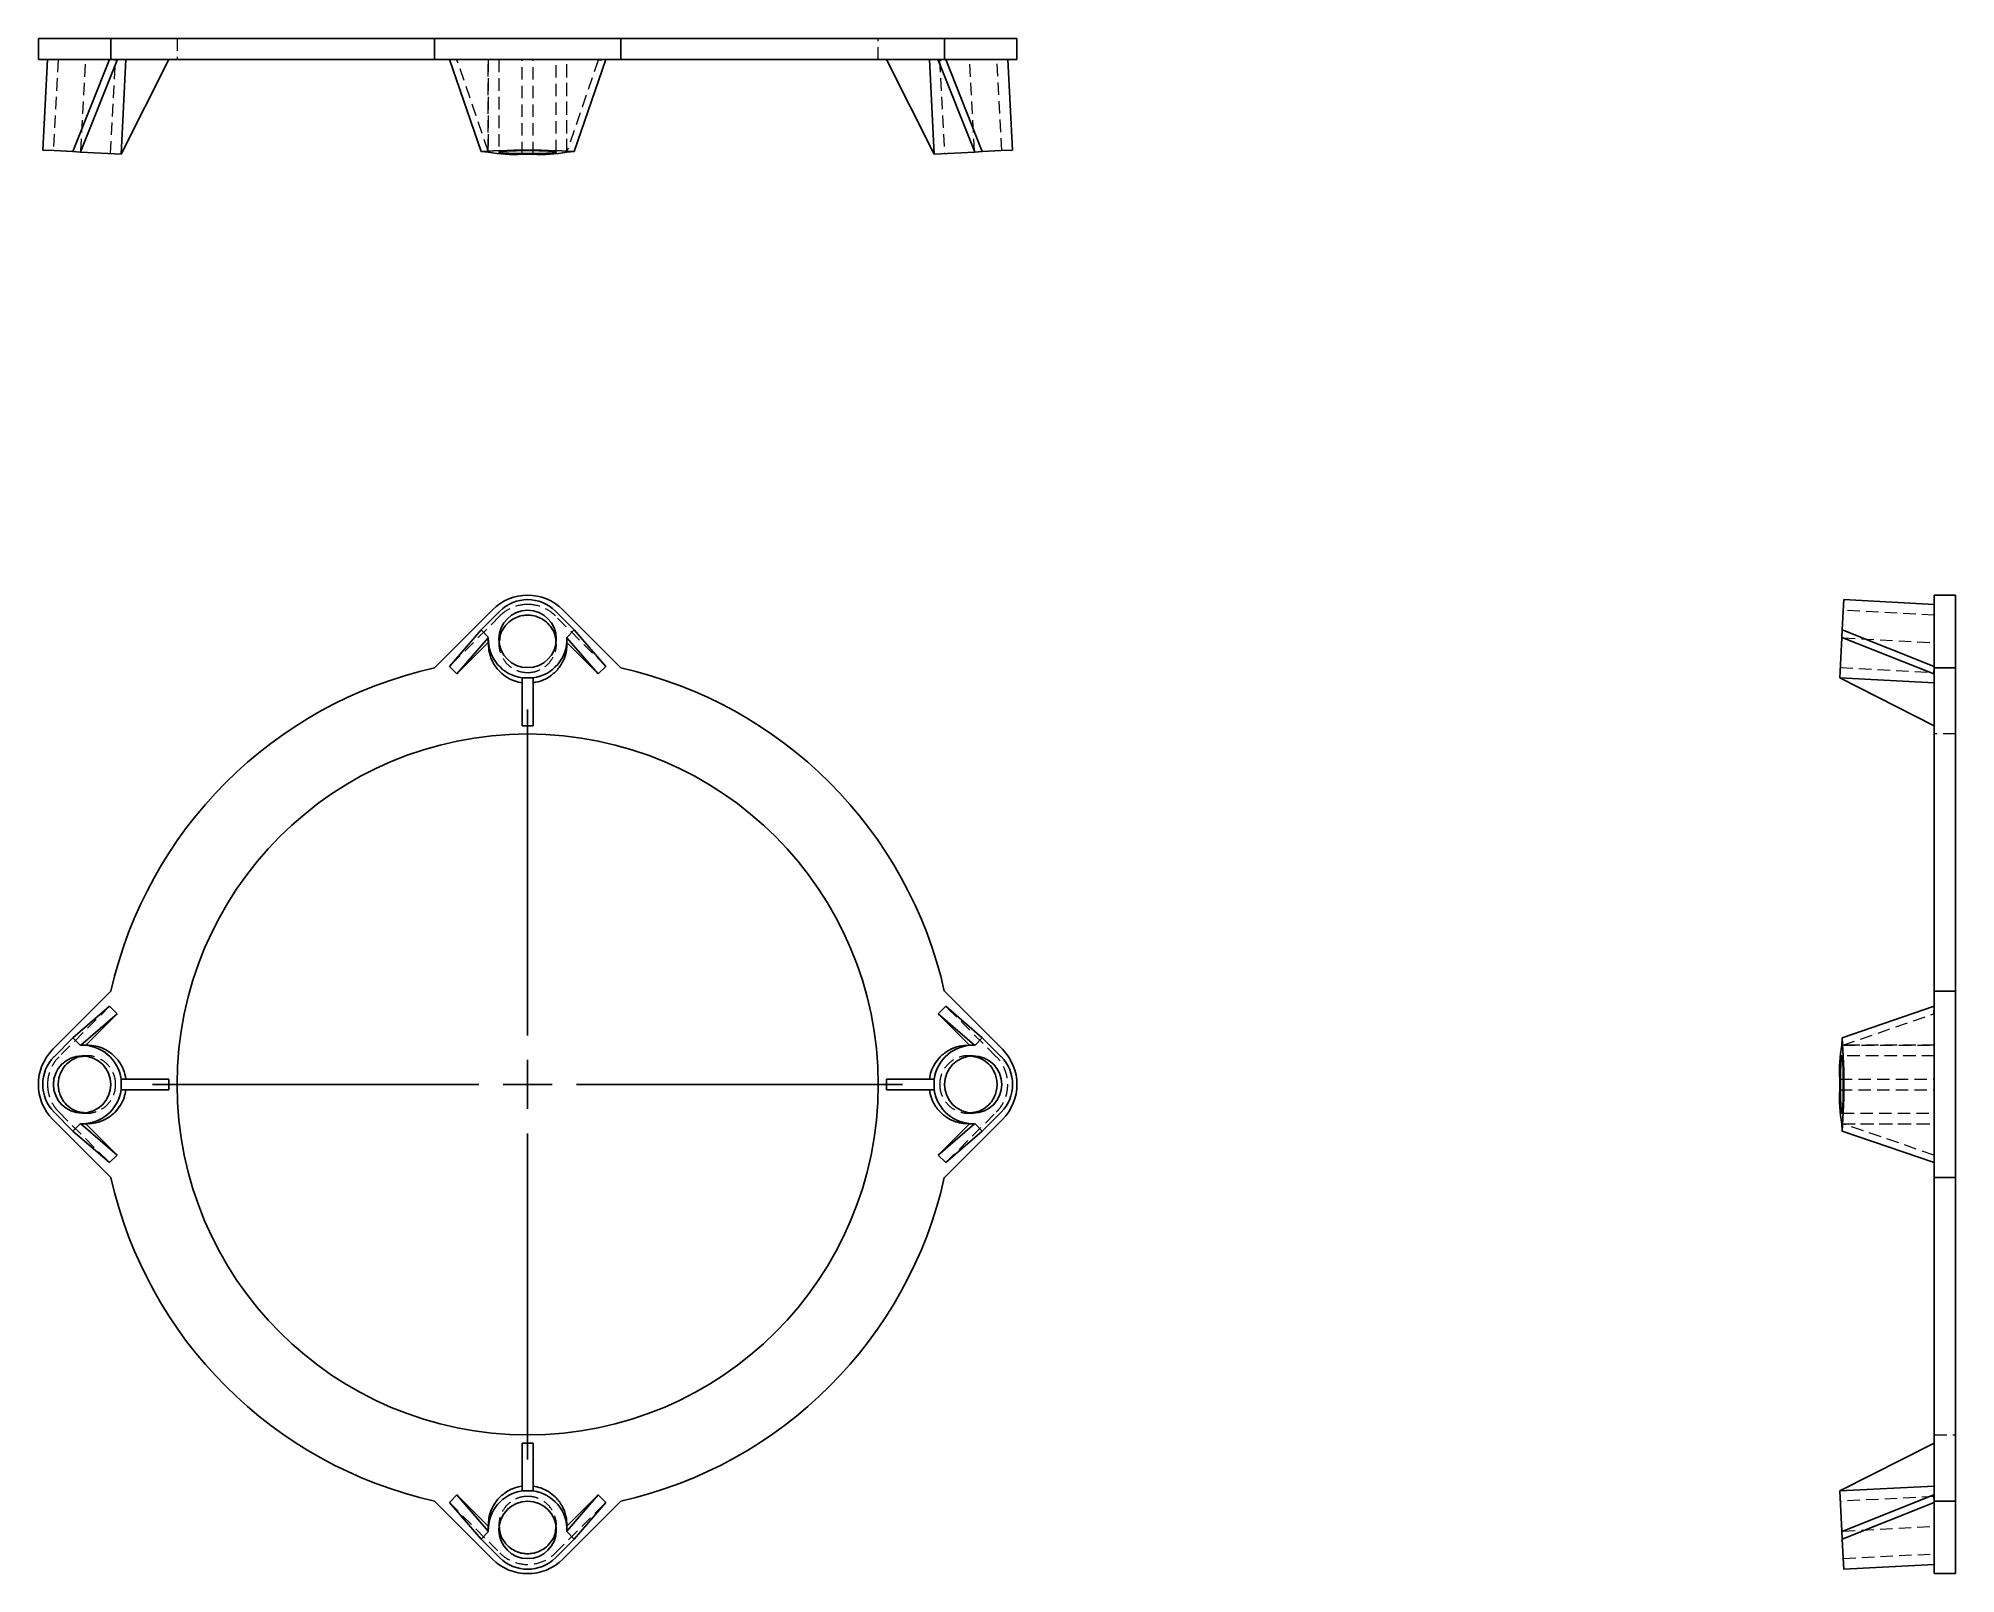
# Model space of a CAD drawing. Header units: millimetres. Extents: x 33 to 229, y 7 to 164.
import ezdxf

# ---------------------------------------------------------------- set-up
doc = ezdxf.new("R2010")
doc.units = ezdxf.units.MM
doc.linetypes.add('HIDDEN', pattern=[1.905, 1.27, -0.635])
doc.layers.add('10', color=7, linetype='Continuous')

# ---------------------------------------------------------------- blocks, each defined once
blk = doc.blocks.new('SW_CENTERMARKSYMBOL_0')
at = {"layer": '10', "color": 0}
for p, q in [((0, 5), (0, 38.32)), ((0, 0), (0, 2.5)), ((-5, 0), (-38.32, 0)), ((0, 0), (-2.5, 0)), ((0, 0), (0, -2.5)), ((0, 0), (2.5, 0)), ((5, 0), (38.32, 0)), ((0, -5), (0, -38.32))]:
    blk.add_line(p, q, dxfattribs=at)

msp = doc.modelspace()

# ---------------------------------------------------------------- linework, layer by layer
at = {"color": 7, "linetype": 'Continuous', "lineweight": 25}
for p, q in [((33, 163.92), (33, 161.74)), ((34.49, 163.92), (33, 163.92)), ((40.42, 163.92), (34.49, 163.92)), ((40.42, 161.74), (40.42, 163.92)), ((73.48, 163.92), (40.42, 163.92)), ((73.48, 161.74), (73.48, 163.92)), ((79.41, 163.92), (73.48, 163.92)), ((86.59, 163.92), (79.41, 163.92)), ((92.52, 163.92), (86.59, 163.92)), ((92.52, 161.74), (92.52, 163.92)), ((125.58, 163.92), (92.52, 163.92)), ((125.58, 161.74), (125.58, 163.92)), ((131.51, 163.92), (125.58, 163.92)), ((133, 163.92), (131.51, 163.92)), ((133, 161.74), (133, 163.92)), ((34.49, 161.74), (33, 161.74)), ((33.94, 161.74), (33.45, 152.5)), ((40.42, 161.74), (34.49, 161.74)), ((40.27, 161.74), (36.54, 152.34)), ((41.04, 161.7), (37.35, 152.39)), ((41.04, 161.7), (40.27, 161.74)), ((73.48, 161.74), (40.42, 161.74)), ((41.04, 161.7), (41.04, 161.74)), ((41.45, 152.08), (41.95, 161.74)), ((46.33, 161.74), (41.45, 152.08)), ((79.41, 161.74), (73.48, 161.74)), ((78.24, 152.34), (75.01, 161.74)), ((86.59, 161.74), (79.41, 161.74)), ((92.52, 161.74), (86.59, 161.74)), ((90.99, 161.74), (87.76, 152.34)), ((125.58, 161.74), (92.52, 161.74)), ((124.55, 152.08), (119.67, 161.74)), ((124.55, 152.08), (124.05, 161.74)), ((124.96, 161.7), (124.96, 161.74)), ((124.96, 161.7), (125.73, 161.74)), ((128.65, 152.39), (124.96, 161.7)), ((131.51, 161.74), (125.58, 161.74)), ((129.46, 152.34), (125.73, 161.74)), ((133, 161.74), (131.51, 161.74)), ((132.55, 152.5), (132.06, 161.74)), ((33.45, 152.5), (34.63, 152.44)), ((34.63, 152.44), (36.54, 152.34)), ((37.31, 152.3), (36.54, 152.34)), ((37.35, 152.39), (37.31, 152.3)), ((37.31, 152.3), (37.34, 152.3)), ((37.34, 152.3), (37.35, 152.39)), ((37.34, 152.3), (41.45, 152.08)), ((78.24, 152.34), (80.16, 152.44)), ((79.01, 152.3), (78.24, 152.34)), ((78.98, 152.3), (78.98, 152.29)), ((79.01, 152.3), (78.98, 152.3)), ((78.98, 152.3), (78.98, 152.3)), ((82.45, 152.08), (83.55, 152.08)), ((85.84, 152.44), (87.76, 152.34)), ((86.99, 152.3), (87.76, 152.34)), ((86.99, 152.3), (87.02, 152.3)), ((87.02, 152.29), (87.02, 152.3)), ((87.02, 152.3), (87.02, 152.3)), ((124.55, 152.08), (128.66, 152.3)), ((128.69, 152.3), (128.65, 152.39)), ((128.66, 152.3), (128.65, 152.39)), ((128.69, 152.3), (128.66, 152.3)), ((128.69, 152.3), (129.46, 152.34)), ((129.46, 152.34), (131.37, 152.44)), ((131.37, 152.44), (132.55, 152.5)), ((217.5, 106.55), (217.44, 105.37)), ((226.74, 106.06), (217.5, 106.55)), ((228.92, 107), (226.74, 107)), ((226.74, 105.51), (226.74, 107)), ((228.92, 105.51), (228.92, 107)), ((79.41, 105.51), (73.48, 99.58)), ((78.24, 103.46), (80.16, 105.37)), ((85.84, 105.37), (87.76, 103.46)), ((92.52, 99.58), (86.59, 105.51)), ((217.44, 105.37), (217.34, 103.46)), ((226.74, 99.58), (226.74, 105.51)), ((228.92, 99.58), (228.92, 105.51)), ((78.24, 103.46), (75.01, 99.73)), ((78.98, 102.65), (75.78, 98.96)), ((75.78, 98.96), (78.98, 102.16)), ((79.01, 102.69), (78.24, 103.46)), ((79.01, 102.69), (78.98, 102.66)), ((78.98, 102.53), (78.98, 102.04)), ((86.99, 102.69), (87.76, 103.46)), ((86.99, 102.69), (87.02, 102.66)), ((90.22, 98.96), (87.02, 102.65)), ((87.02, 102.04), (87.02, 102.53)), ((87.02, 102.16), (90.22, 98.96)), ((90.99, 99.73), (87.76, 103.46)), ((217.3, 102.66), (217.08, 98.55)), ((217.3, 102.69), (217.34, 103.46)), ((217.39, 102.65), (217.3, 102.69)), ((217.3, 102.69), (217.3, 102.66)), ((217.3, 102.66), (217.39, 102.65)), ((226.74, 99.73), (217.34, 103.46)), ((226.7, 98.96), (217.39, 102.65)), ((75.78, 98.96), (75.01, 99.73)), ((75.01, 99.73), (75.78, 98.96)), ((75.78, 98.96), (75.78, 98.96)), ((82.45, 98.55), (83.55, 98.55)), ((82.45, 93.67), (82.45, 98.55)), ((83.55, 93.67), (83.55, 98.55)), ((90.22, 98.96), (90.99, 99.73)), ((90.22, 98.96), (90.99, 99.73)), ((90.22, 98.96), (90.22, 98.96)), ((217.08, 98.55), (226.74, 98.05)), ((226.74, 93.67), (217.08, 98.55)), ((226.7, 98.96), (226.74, 99.73)), ((226.7, 98.96), (226.74, 98.96)), ((226.74, 99.58), (228.92, 99.58)), ((226.74, 66.52), (226.74, 99.58)), ((228.92, 66.52), (228.92, 99.58)), ((82.45, 93.67), (83.55, 93.67)), ((40.42, 66.52), (34.49, 60.59)), ((40.27, 64.99), (36.54, 61.76)), ((41.04, 64.22), (40.27, 64.99)), ((41.04, 64.22), (40.27, 64.99)), ((124.96, 64.22), (125.73, 64.99)), ((125.73, 64.99), (124.96, 64.22)), ((131.51, 60.59), (125.58, 66.52)), ((129.46, 61.76), (125.73, 64.99)), ((217.34, 61.76), (226.74, 64.99)), ((226.74, 66.52), (228.92, 66.52)), ((226.74, 60.59), (226.74, 66.52)), ((228.92, 60.59), (228.92, 66.52)), ((41.04, 64.22), (37.35, 61.02)), ((37.84, 61.02), (41.04, 64.22)), ((41.04, 64.22), (41.04, 64.22)), ((128.65, 61.02), (124.96, 64.22)), ((124.96, 64.22), (128.16, 61.02)), ((124.96, 64.22), (124.96, 64.22)), ((34.63, 59.84), (36.54, 61.76)), ((37.31, 60.99), (36.54, 61.76)), ((37.31, 60.99), (37.34, 61.02)), ((37.96, 61.02), (37.47, 61.02)), ((128.53, 61.02), (128.04, 61.02)), ((128.69, 60.99), (128.66, 61.02)), ((128.69, 60.99), (129.46, 61.76)), ((129.46, 61.76), (131.37, 59.84)), ((217.3, 61.02), (217.29, 61.02)), ((217.3, 60.99), (217.34, 61.76)), ((217.3, 60.99), (217.3, 61.02)), ((217.3, 61.02), (217.3, 61.02)), ((217.34, 61.76), (217.44, 59.84)), ((226.74, 53.41), (226.74, 60.59)), ((228.92, 53.41), (228.92, 60.59)), ((41.45, 56.45), (41.45, 57.55)), ((46.33, 57.55), (41.45, 57.55)), ((46.33, 56.45), (46.33, 57.55)), ((119.67, 57.55), (119.67, 56.45)), ((124.55, 57.55), (119.67, 57.55)), ((124.55, 56.45), (124.55, 57.55)), ((217.08, 56.45), (217.08, 57.55)), ((46.33, 56.45), (41.45, 56.45)), ((124.55, 56.45), (119.67, 56.45)), ((34.49, 53.41), (40.42, 47.48)), ((36.54, 52.24), (34.63, 54.16)), ((37.31, 53.01), (36.54, 52.24)), ((37.31, 53.01), (37.34, 52.98)), ((37.35, 52.98), (41.04, 49.78)), ((37.47, 52.98), (37.96, 52.98)), ((41.04, 49.78), (37.84, 52.98)), ((124.96, 49.78), (128.65, 52.98)), ((128.16, 52.98), (124.96, 49.78)), ((125.58, 47.48), (131.51, 53.41)), ((128.04, 52.98), (128.53, 52.98)), ((128.69, 53.01), (128.66, 52.98)), ((128.69, 53.01), (129.46, 52.24)), ((131.37, 54.16), (129.46, 52.24)), ((217.29, 52.98), (217.3, 52.98)), ((217.3, 53.01), (217.34, 52.24)), ((217.3, 53.01), (217.3, 52.98)), ((217.3, 52.98), (217.3, 52.98)), ((217.44, 54.16), (217.34, 52.24)), ((226.74, 47.48), (226.74, 53.41)), ((228.92, 47.48), (228.92, 53.41)), ((36.54, 52.24), (40.27, 49.01)), ((125.73, 49.01), (129.46, 52.24)), ((226.74, 49.01), (217.34, 52.24)), ((41.04, 49.78), (40.27, 49.01)), ((40.27, 49.01), (41.04, 49.78)), ((41.04, 49.78), (41.04, 49.78)), ((124.96, 49.78), (125.73, 49.01)), ((124.96, 49.78), (124.96, 49.78)), ((124.96, 49.78), (125.73, 49.01)), ((226.74, 47.48), (228.92, 47.48)), ((226.74, 14.42), (226.74, 47.48)), ((228.92, 14.42), (228.92, 47.48)), ((82.45, 15.45), (82.45, 20.33)), ((83.55, 20.33), (82.45, 20.33)), ((83.55, 15.45), (83.55, 20.33)), ((217.08, 15.45), (226.74, 20.33)), ((217.08, 15.45), (226.74, 15.95)), ((73.48, 14.42), (79.41, 8.49)), ((75.78, 15.04), (75.01, 14.27)), ((75.78, 15.04), (75.01, 14.27)), ((75.01, 14.27), (78.24, 10.54)), ((75.78, 15.04), (78.98, 11.35)), ((75.78, 15.04), (75.78, 15.04)), ((78.98, 11.84), (75.78, 15.04)), ((82.45, 15.45), (83.55, 15.45)), ((86.59, 8.49), (92.52, 14.42)), ((87.02, 11.35), (90.22, 15.04)), ((90.22, 15.04), (87.02, 11.84)), ((87.76, 10.54), (90.99, 14.27)), ((90.22, 15.04), (90.99, 14.27)), ((90.22, 15.04), (90.22, 15.04)), ((90.99, 14.27), (90.22, 15.04)), ((217.08, 15.45), (217.3, 11.34)), ((217.34, 10.54), (226.74, 14.27)), ((217.39, 11.35), (226.7, 15.04)), ((226.7, 15.04), (226.74, 14.27)), ((226.7, 15.04), (226.74, 15.04)), ((226.74, 14.42), (228.92, 14.42)), ((226.74, 8.49), (226.74, 14.42)), ((228.92, 8.49), (228.92, 14.42)), ((78.98, 11.96), (78.98, 11.47)), ((87.02, 11.47), (87.02, 11.96)), ((79.01, 11.31), (78.24, 10.54)), ((80.16, 8.63), (78.24, 10.54)), ((79.01, 11.31), (78.98, 11.34)), ((87.76, 10.54), (85.84, 8.63)), ((86.99, 11.31), (87.02, 11.34)), ((86.99, 11.31), (87.76, 10.54)), ((217.3, 11.31), (217.39, 11.35)), ((217.3, 11.34), (217.39, 11.35)), ((217.3, 11.31), (217.3, 11.34)), ((217.3, 11.31), (217.34, 10.54)), ((217.34, 10.54), (217.44, 8.63)), ((217.44, 8.63), (217.5, 7.45)), ((217.5, 7.45), (226.74, 7.94)), ((226.74, 7), (226.74, 8.49)), ((228.92, 7), (228.92, 8.49)), ((226.74, 7), (228.92, 7))]:
    msp.add_line(p, q, dxfattribs=at)
at = {"color": 7, "linetype": 'HIDDEN', "lineweight": 18}
for p, q in [((47.18, 163.92), (47.18, 161.74)), ((118.82, 161.74), (118.82, 163.92)), ((35.03, 161.74), (34.54, 152.44)), ((37.35, 152.39), (37.84, 161.74)), ((40.39, 152.14), (40.9, 161.74)), ((75.78, 161.7), (75.01, 161.74)), ((75.78, 161.7), (75.78, 161.74)), ((78.98, 152.39), (75.78, 161.7)), ((78.98, 152.39), (78.98, 161.74)), ((78.98, 161.74), (78.98, 152.3)), ((80.07, 161.74), (80.07, 152.29)), ((82.45, 152.08), (82.45, 161.74)), ((83.55, 152.08), (83.55, 161.74)), ((85.93, 152.29), (85.93, 161.74)), ((87.02, 152.39), (87.02, 161.74)), ((87.02, 152.3), (87.02, 161.74)), ((90.22, 161.7), (87.02, 152.39)), ((90.22, 161.7), (90.22, 161.74)), ((90.22, 161.7), (90.99, 161.74)), ((125.1, 161.74), (125.61, 152.14)), ((128.65, 152.39), (128.16, 161.74)), ((131.46, 152.44), (130.97, 161.74)), ((78.98, 152.3), (78.98, 152.39)), ((79.01, 152.3), (78.98, 152.39)), ((87.02, 152.39), (86.99, 152.3)), ((87.02, 152.3), (87.02, 152.39)), ((80.16, 104.88), (75.01, 99.73)), ((90.99, 99.73), (85.84, 104.88)), ((226.74, 104.97), (217.44, 105.46)), ((79.01, 102.69), (78.98, 102.65)), ((78.98, 102.66), (78.98, 102.65)), ((78.98, 102.65), (78.98, 102.16)), ((78.98, 102.65), (78.98, 102.65)), ((78.98, 102.16), (78.99, 102.04)), ((78.98, 102.16), (78.98, 102.16)), ((80.07, 102.53), (80.07, 102.04)), ((85.93, 102.04), (85.93, 102.53)), ((87.02, 102.65), (86.99, 102.69)), ((87.01, 102.04), (87.02, 102.16)), ((87.02, 102.66), (87.02, 102.65)), ((87.02, 102.65), (87.02, 102.16)), ((87.02, 102.65), (87.02, 102.65)), ((87.02, 102.16), (87.02, 102.16)), ((217.39, 102.65), (226.74, 102.16)), ((217.14, 99.61), (226.74, 99.1)), ((228.92, 92.82), (226.74, 92.82)), ((40.27, 64.99), (35.12, 59.84)), ((130.88, 59.84), (125.73, 64.99)), ((226.7, 64.22), (226.74, 64.99)), ((217.39, 61.02), (226.7, 64.22)), ((226.7, 64.22), (226.74, 64.22)), ((37.35, 61.02), (37.31, 60.99)), ((37.34, 61.02), (37.35, 61.02)), ((37.35, 61.02), (37.84, 61.02)), ((37.35, 61.02), (37.35, 61.02)), ((37.96, 61.01), (37.84, 61.02)), ((37.84, 61.02), (37.84, 61.02)), ((128.16, 61.02), (128.04, 61.01)), ((128.65, 61.02), (128.16, 61.02)), ((128.16, 61.02), (128.16, 61.02)), ((128.66, 61.02), (128.65, 61.02)), ((128.65, 61.02), (128.65, 61.02)), ((128.69, 60.99), (128.65, 61.02)), ((217.3, 61.02), (217.39, 61.02)), ((217.3, 60.99), (217.39, 61.02)), ((226.74, 61.02), (217.3, 61.02)), ((217.39, 61.02), (226.74, 61.02)), ((37.96, 59.93), (37.47, 59.93)), ((128.53, 59.93), (128.04, 59.93)), ((226.74, 59.93), (217.29, 59.93)), ((217.08, 57.55), (226.74, 57.55)), ((217.08, 56.45), (226.74, 56.45)), ((35.12, 54.16), (40.27, 49.01)), ((37.31, 53.01), (37.35, 52.98)), ((37.34, 52.98), (37.35, 52.98)), ((37.35, 52.98), (37.84, 52.98)), ((37.35, 52.98), (37.35, 52.98)), ((37.47, 54.07), (37.96, 54.07)), ((37.84, 52.98), (37.96, 52.99)), ((37.84, 52.98), (37.84, 52.98)), ((125.73, 49.01), (130.88, 54.16)), ((128.04, 54.07), (128.53, 54.07)), ((128.04, 52.99), (128.16, 52.98)), ((128.65, 52.98), (128.16, 52.98)), ((128.16, 52.98), (128.16, 52.98)), ((128.65, 52.98), (128.69, 53.01)), ((128.66, 52.98), (128.65, 52.98)), ((128.65, 52.98), (128.65, 52.98)), ((217.29, 54.07), (226.74, 54.07)), ((217.39, 52.98), (217.3, 53.01)), ((217.3, 52.98), (217.39, 52.98)), ((217.3, 52.98), (226.74, 52.98)), ((217.39, 52.98), (226.74, 52.98)), ((226.7, 49.78), (217.39, 52.98)), ((226.7, 49.78), (226.74, 49.78)), ((226.7, 49.78), (226.74, 49.01)), ((226.74, 21.18), (228.92, 21.18)), ((75.01, 14.27), (80.16, 9.12)), ((85.84, 9.12), (90.99, 14.27)), ((226.74, 14.9), (217.14, 14.39)), ((78.99, 11.96), (78.98, 11.84)), ((78.98, 11.35), (78.98, 11.84)), ((78.98, 11.84), (78.98, 11.84)), ((80.07, 11.96), (80.07, 11.47)), ((85.93, 11.47), (85.93, 11.96)), ((87.02, 11.84), (87.01, 11.96)), ((87.02, 11.35), (87.02, 11.84)), ((87.02, 11.84), (87.02, 11.84)), ((217.39, 11.35), (226.74, 11.84)), ((78.98, 11.34), (78.98, 11.35)), ((78.98, 11.35), (78.98, 11.35)), ((78.98, 11.35), (79.01, 11.31)), ((86.99, 11.31), (87.02, 11.35)), ((87.02, 11.34), (87.02, 11.35)), ((87.02, 11.35), (87.02, 11.35)), ((217.44, 8.54), (226.74, 9.03))]:
    msp.add_line(p, q, dxfattribs=at)
at = {"color": 7, "linetype": 'Continuous', "lineweight": 25, "flags": 128}
for points in [[(83, 152.44), (83.59, 152.44), (84.16, 152.43), (84.67, 152.41), (85.12, 152.39), (85.49, 152.37), (85.75, 152.34), (85.9, 152.31), (85.93, 152.28), (85.84, 152.25), (85.63, 152.22), (85.32, 152.19), (84.91, 152.17), (84.42, 152.15), (83.88, 152.14), (83.3, 152.14), (82.7, 152.14), (82.12, 152.14), (81.58, 152.15), (81.09, 152.17), (80.68, 152.19), (80.37, 152.22), (80.16, 152.25), (80.07, 152.28), (80.1, 152.31), (80.25, 152.34), (80.51, 152.37), (80.88, 152.39), (81.33, 152.41), (81.84, 152.43), (82.41, 152.44), (83, 152.44)], [(217.44, 57), (217.44, 56.41), (217.43, 55.84), (217.41, 55.33), (217.39, 54.88), (217.37, 54.51), (217.34, 54.25), (217.31, 54.1), (217.28, 54.07), (217.25, 54.16), (217.22, 54.37), (217.19, 54.68), (217.17, 55.09), (217.15, 55.58), (217.14, 56.12), (217.14, 56.7), (217.14, 57.3), (217.14, 57.88), (217.15, 58.42), (217.17, 58.91), (217.19, 59.32), (217.22, 59.63), (217.25, 59.84), (217.28, 59.93), (217.31, 59.9), (217.34, 59.75), (217.37, 59.49), (217.39, 59.12), (217.41, 58.67), (217.43, 58.16), (217.44, 57.59), (217.44, 57)]]:
    msp.add_lwpolyline(points, dxfattribs=at)
at = {"color": 7, "linetype": 'Continuous', "lineweight": 25}
for centre, radius in [((83, 102.53), 2.93), ((83, 57), 35.82), ((37.47, 57), 2.93), ((128.53, 57), 2.93), ((83, 11.47), 2.93)]:
    msp.add_circle(centre, radius, dxfattribs=at)
for centre, radius, start, end in [((81.62, 166.75), 14.7, 259.6576, 273.2592), ((83, 89.32), 63.18, 87.4203, 92.5797), ((84.38, 166.75), 14.7, 266.7408, 280.3424), ((83, 101.92), 5.08, 45, 135), ((83, 102.52), 4.03, 45.052, 134.948), ((83, 102.53), 4.02, 178.2691, 262.2453), ((83, 102.53), 4.02, 277.7547, 1.7309), ((83, 57), 43.63, 102.6097, 167.3903), ((83, 57), 43.63, 12.6097, 77.3903), ((37.47, 57), 4.02, 7.7547, 91.7309), ((128.53, 57), 4.02, 88.2691, 172.2453), ((231.75, 58.38), 14.7, 169.6576, 183.2592), ((38.08, 57), 5.08, 135, 225), ((37.48, 57), 4.03, 135.052, 224.948), ((128.52, 57), 4.03, 315.052, 44.948), ((127.92, 57), 5.08, 315, 45), ((154.32, 57), 63.18, 357.4203, 2.5797), ((37.47, 57), 4.02, 268.2691, 352.2453), ((128.53, 57), 4.02, 187.7547, 271.7309), ((231.75, 55.62), 14.7, 176.7408, 190.3424), ((83, 57), 43.63, 192.6097, 257.3903), ((83, 57), 43.63, 282.6097, 347.3903), ((83, 11.47), 4.02, 97.7547, 181.7309), ((83, 11.47), 4.02, 358.2691, 82.2453), ((83, 12.08), 5.08, 225, 315), ((83, 11.48), 4.03, 225.052, 314.948)]:
    msp.add_arc(centre, radius, start, end, dxfattribs=at)
at = {"color": 7, "linetype": 'HIDDEN', "lineweight": 18}
for points, knots in [([(83, 106.06), (82.49, 106.06), (81.95, 105.96), (80.97, 105.55), (80.52, 105.25), (80.16, 104.88)], [0, 0, 0, 0, 0.5, 0.5, 1, 1, 1, 1]), ([(85.84, 104.88), (85.48, 105.25), (85.03, 105.55), (84.05, 105.96), (83.51, 106.06), (83, 106.06)], [0, 0, 0, 0, 0.5, 0.5, 1, 1, 1, 1]), ([(80.12, 102.35), (80.1, 102.25), (80.02, 101.83), (80.19, 101.08), (80.6, 100.27), (81.19, 99.68), (81.83, 99.32), (82.44, 99.13), (82.82, 99.11), (83, 99.1)], [0, 0, 0, 0, 0.06473, 0.261255, 0.447646, 0.616594, 0.76472, 0.891915, 1, 1, 1, 1]), ([(83, 99.1), (83.18, 99.11), (83.56, 99.13), (84.17, 99.32), (84.81, 99.68), (85.4, 100.27), (85.81, 101.08), (85.98, 101.81), (85.9, 102.21), (85.89, 102.29)], [0, 0, 0, 0, 0.109399, 0.238141, 0.388067, 0.559068, 0.747725, 0.946639, 1, 1, 1, 1]), ([(35.12, 59.84), (34.75, 59.48), (34.45, 59.03), (34.04, 58.05), (33.94, 57.51), (33.94, 57)], [0, 0, 0, 0, 0.5, 0.5, 1, 1, 1, 1]), ([(40.9, 57), (40.89, 57.18), (40.87, 57.56), (40.68, 58.17), (40.32, 58.81), (39.73, 59.4), (38.92, 59.81), (38.19, 59.98), (37.79, 59.9), (37.71, 59.89)], [0, 0, 0, 0, 0.109399, 0.238141, 0.388067, 0.559068, 0.747725, 0.946639, 1, 1, 1, 1]), ([(128.35, 59.88), (128.25, 59.9), (127.83, 59.98), (127.08, 59.81), (126.27, 59.4), (125.68, 58.81), (125.32, 58.17), (125.13, 57.56), (125.11, 57.18), (125.1, 57)], [0, 0, 0, 0, 0.06473, 0.261255, 0.447646, 0.616594, 0.76472, 0.891915, 1, 1, 1, 1]), ([(130.88, 54.16), (131.22, 54.49), (131.52, 54.91), (131.94, 55.89), (132.06, 56.44), (132.06, 57.56), (131.94, 58.11), (131.52, 59.09), (131.22, 59.51), (130.88, 59.84)], [0, 0, 0, 0, 0.25, 0.25, 0.5, 0.5, 0.75, 0.75, 1, 1, 1, 1]), ([(33.94, 57), (33.94, 56.49), (34.04, 55.95), (34.45, 54.97), (34.75, 54.52), (35.12, 54.16)], [0, 0, 0, 0, 0.5, 0.5, 1, 1, 1, 1]), ([(37.65, 54.12), (37.75, 54.1), (38.17, 54.02), (38.92, 54.19), (39.73, 54.6), (40.32, 55.19), (40.68, 55.83), (40.87, 56.44), (40.89, 56.82), (40.9, 57)], [0, 0, 0, 0, 0.06473, 0.261255, 0.447646, 0.616594, 0.76472, 0.891915, 1, 1, 1, 1]), ([(125.1, 57), (125.11, 56.82), (125.13, 56.44), (125.32, 55.83), (125.68, 55.19), (126.27, 54.6), (127.08, 54.19), (127.81, 54.02), (128.21, 54.1), (128.29, 54.11)], [0, 0, 0, 0, 0.109399, 0.238141, 0.388067, 0.559068, 0.747725, 0.946639, 1, 1, 1, 1]), ([(83, 14.9), (82.82, 14.89), (82.44, 14.87), (81.83, 14.68), (81.19, 14.32), (80.6, 13.73), (80.19, 12.92), (80.02, 12.19), (80.1, 11.79), (80.11, 11.71)], [0, 0, 0, 0, 0.109399, 0.238141, 0.388067, 0.559068, 0.747725, 0.946639, 1, 1, 1, 1]), ([(85.88, 11.65), (85.9, 11.75), (85.98, 12.17), (85.81, 12.92), (85.4, 13.73), (84.81, 14.32), (84.17, 14.68), (83.56, 14.87), (83.18, 14.89), (83, 14.9)], [0, 0, 0, 0, 0.06473, 0.261255, 0.447646, 0.616594, 0.76472, 0.891915, 1, 1, 1, 1]), ([(80.16, 9.12), (80.49, 8.78), (80.91, 8.48), (81.89, 8.06), (82.44, 7.94), (83.56, 7.94), (84.11, 8.06), (85.09, 8.48), (85.51, 8.78), (85.84, 9.12)], [0, 0, 0, 0, 0.25, 0.25, 0.5, 0.5, 0.75, 0.75, 1, 1, 1, 1])]:
    msp.add_open_spline(points, degree=3, knots=knots, dxfattribs=at)
at = {"color": 7, "linetype": 'Continuous', "lineweight": 25}
for points, knots in [([(83, 104.97), (82.82, 104.96), (82.44, 104.94), (81.83, 104.75), (81.19, 104.39), (80.61, 103.8), (80.2, 103.09), (80.15, 102.57), (80.12, 102.35)], [0, 0, 0, 0, 0.1241583, 0.2702695, 0.4404229, 0.6344953, 0.8486051, 1, 1, 1, 1]), ([(85.89, 102.29), (85.86, 102.53), (85.81, 103.07), (85.39, 103.8), (84.81, 104.39), (84.17, 104.75), (83.56, 104.94), (83.18, 104.96), (83, 104.97)], [0, 0, 0, 0, 0.162943, 0.374139, 0.56557, 0.733408, 0.877531, 1, 1, 1, 1]), ([(78.99, 102.04), (79.01, 101.73), (79.04, 101.05), (79.45, 100.04), (80.09, 99.19), (80.86, 98.59), (81.64, 98.21), (82.19, 98.1), (82.45, 98.05)], [0, 0, 0, 0, 0.160481, 0.354293, 0.553352, 0.7085, 0.858361, 1, 1, 1, 1]), ([(83.55, 98.05), (83.89, 98.12), (84.6, 98.27), (85.55, 98.86), (86.29, 99.64), (86.75, 100.49), (86.99, 101.29), (87, 101.81), (87.01, 102.04)], [0, 0, 0, 0, 0.181616, 0.375278, 0.574323, 0.729564, 0.879585, 1, 1, 1, 1]), ([(41.95, 57.55), (41.88, 57.89), (41.73, 58.6), (41.14, 59.55), (40.36, 60.29), (39.51, 60.75), (38.71, 60.99), (38.19, 61), (37.96, 61.01)], [0, 0, 0, 0, 0.181616, 0.375278, 0.574323, 0.729564, 0.879585, 1, 1, 1, 1]), ([(128.04, 61.01), (127.73, 60.99), (127.05, 60.96), (126.04, 60.55), (125.19, 59.91), (124.59, 59.14), (124.21, 58.36), (124.1, 57.81), (124.05, 57.55)], [0, 0, 0, 0, 0.160481, 0.354293, 0.553352, 0.7085, 0.858361, 1, 1, 1, 1]), ([(37.71, 59.89), (37.47, 59.86), (36.93, 59.81), (36.2, 59.39), (35.61, 58.81), (35.25, 58.17), (35.06, 57.56), (35.04, 57.18), (35.03, 57)], [0, 0, 0, 0, 0.1629429, 0.374139, 0.5655704, 0.7334084, 0.8775313, 1, 1, 1, 1]), ([(130.97, 57), (130.96, 57.18), (130.94, 57.56), (130.75, 58.17), (130.39, 58.81), (129.8, 59.39), (129.09, 59.8), (128.57, 59.85), (128.35, 59.88)], [0, 0, 0, 0, 0.124158, 0.270269, 0.440423, 0.634495, 0.848605, 1, 1, 1, 1]), ([(35.03, 57), (35.04, 56.82), (35.06, 56.44), (35.25, 55.83), (35.61, 55.19), (36.2, 54.61), (36.91, 54.2), (37.43, 54.15), (37.65, 54.12)], [0, 0, 0, 0, 0.124158, 0.270269, 0.440423, 0.634495, 0.848605, 1, 1, 1, 1]), ([(128.29, 54.11), (128.53, 54.14), (129.07, 54.19), (129.8, 54.61), (130.39, 55.19), (130.75, 55.83), (130.94, 56.44), (130.96, 56.82), (130.97, 57)], [0, 0, 0, 0, 0.162943, 0.374139, 0.56557, 0.733408, 0.877531, 1, 1, 1, 1]), ([(37.96, 52.99), (38.27, 53.01), (38.95, 53.04), (39.96, 53.45), (40.81, 54.09), (41.41, 54.86), (41.79, 55.64), (41.9, 56.19), (41.95, 56.45)], [0, 0, 0, 0, 0.1604813, 0.3542932, 0.5533524, 0.7085003, 0.8583608, 1, 1, 1, 1]), ([(124.05, 56.45), (124.12, 56.11), (124.27, 55.4), (124.86, 54.45), (125.64, 53.71), (126.49, 53.25), (127.29, 53.01), (127.81, 53), (128.04, 52.99)], [0, 0, 0, 0, 0.181616, 0.3752785, 0.5743231, 0.7295638, 0.8795855, 1, 1, 1, 1]), ([(82.45, 15.95), (82.11, 15.88), (81.4, 15.73), (80.45, 15.14), (79.71, 14.36), (79.25, 13.51), (79.01, 12.71), (79, 12.19), (78.99, 11.96)], [0, 0, 0, 0, 0.181616, 0.375278, 0.574323, 0.729564, 0.879585, 1, 1, 1, 1]), ([(87.01, 11.96), (86.99, 12.27), (86.96, 12.95), (86.55, 13.96), (85.91, 14.81), (85.14, 15.41), (84.36, 15.79), (83.81, 15.9), (83.55, 15.95)], [0, 0, 0, 0, 0.160481, 0.354293, 0.553352, 0.7085, 0.858361, 1, 1, 1, 1]), ([(80.11, 11.71), (80.14, 11.47), (80.19, 10.93), (80.61, 10.2), (81.19, 9.61), (81.83, 9.25), (82.44, 9.06), (82.82, 9.04), (83, 9.03)], [0, 0, 0, 0, 0.162943, 0.374139, 0.56557, 0.733408, 0.877531, 1, 1, 1, 1]), ([(83, 9.03), (83.18, 9.04), (83.56, 9.06), (84.17, 9.25), (84.81, 9.61), (85.39, 10.2), (85.8, 10.91), (85.85, 11.43), (85.88, 11.65)], [0, 0, 0, 0, 0.124158, 0.270269, 0.440423, 0.634495, 0.848605, 1, 1, 1, 1])]:
    msp.add_open_spline(points, degree=3, knots=knots, dxfattribs=at)

# ---------------------------------------------------------------- block references
at = {"layer": '10'}
msp.add_blockref('SW_CENTERMARKSYMBOL_0', (83, 57), dxfattribs=at)

doc.saveas('drawing.dxf')
